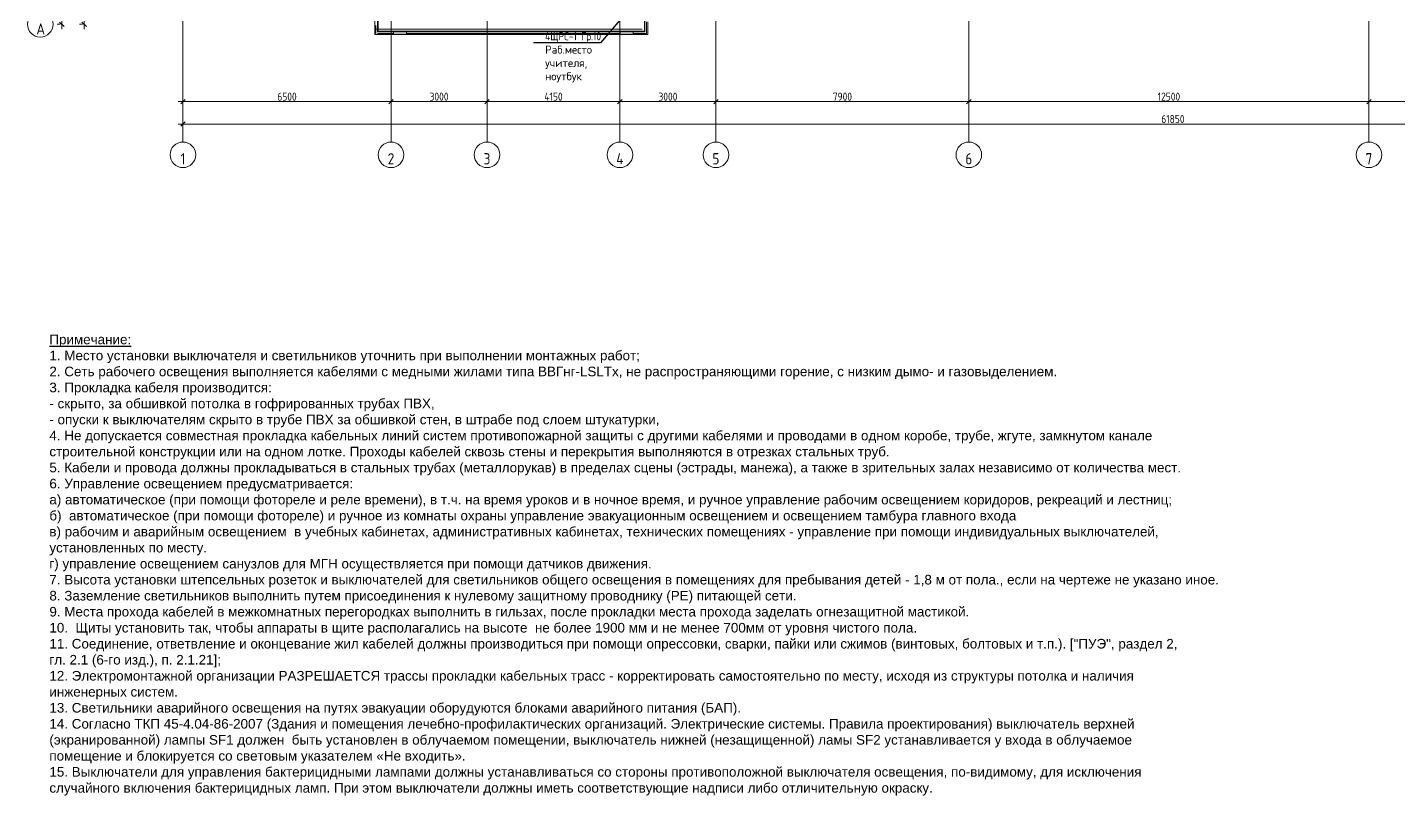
# Model space of a CAD drawing. Header units: millimetres. Extents: x -32 to 417638015, y -35 to 175284279.
# Drawn here: x 1284248 to 1327082, y 27762 to 51749 of the extents above; entities that cross this region are included whole.
import ezdxf
from ezdxf import colors
from ezdxf.entities.mleader import LeaderData, LeaderLine
from ezdxf.math import Vec2, Vec3

# ---------------------------------------------------------------- set-up
doc = ezdxf.new("R2010")
doc.units = ezdxf.units.MM
doc.linetypes.add('ADSK_Линия сетки', pattern=[25, 20, -2.5, 0, -2.5])
doc.layers.add('_ЭМ_Надписи', color=7, linetype='Continuous')
for name, color, linetype, lineweight in [('Оси', 253, 'Continuous', 9), ('Размеры', 7, 'Continuous', 9), ('Стены наружные', 7, 'Continuous', 18), ('Стены отделка', 7, 'Continuous', 30), ('ШТРИХОВКА', 252, 'Continuous', 15), ('Электрика_специфик', 7, 'Continuous', 30)]:
    doc.layers.add(name, color=color, linetype=linetype, lineweight=lineweight)
doc.styles.add('GOST Common', font='GOST_Common.ttf', dxfattribs={"width": 0.9, "height": 350})
doc.styles.add('GOST Common_1', font='GOST_Common.ttf', dxfattribs={"width": 0.9, "height": 250})
doc.styles.get("Standard").update_dxf_attribs({"font": 'arial.ttf'})
doc.styles.add('ЭОМ', font='isocpeur.ttf', dxfattribs={"width": 0.85, "height": 250})
doc.dimstyles.new('ADSK_Основной_2_5_мм', dxfattribs={"dimscale": 304.8, "dimtxt": 251.428749, "dimasz": 0.463911, "dimexe": 0.492126, "dimexo": 0.492126, "dimgap": 0.098425, "dimtad": 1, "dimrnd": 0.01, "dimdsep": 46, "dimtxsty": 'GOST Common_1', "dimblk1": 'OBLIQUE', "dimblk2": 'OBLIQUE', "dimsah": 1, "dimcen": 0.09, "dimdle": 0.492126, "dimazin": 2, "dimtfac": 1, "dimtdec": 4, "dimtix": 1, "dimtmove": 0, "dimatfit": 3, "dimfxl": 1, "dimtvp": 1, "dimtolj": 1, "dimtzin": 0, "dimlwd": 20, "dimlwe": 20, "dimarcsym": 2})

# ---------------------------------------------------------------- blocks, each defined once
blk = doc.blocks.new('_Oblique')
at = {"color": 0, "linetype": 'ByBlock', "lineweight": -2}
blk.add_line((-0.5, -0.5), (0.5, 0.5), dxfattribs=at)
blk = doc.blocks.new('*D271')
at = {"layer": 'Defpoints', "color": 0, "transparency": 16777216}
for p in [(-5993, -1991), (507, -1991), (507, -2091)]:
    blk.add_point(p, dxfattribs=at)
at = {"layer": 'Размеры', "color": 0, "lineweight": 20, "transparency": 16777216}
for p, q in [((-6143, -2091), (657, -2091)), ((-5993, -2141), (-5993, -2241)), ((507, -2141), (507, -2241))]:
    blk.add_line(p, q, dxfattribs=at)
at = {"layer": 'Размеры', "color": 0, "lineweight": 20, "transparency": 16777216, "xscale": 141.4, "yscale": 141.4, "zscale": 141.4, "rotation": 180}
blk.add_blockref('_Oblique', (-5993, -2091), dxfattribs=at)
at = {"layer": 'Размеры', "color": 0, "lineweight": 20, "transparency": 16777216, "xscale": 141.4, "yscale": 141.4, "zscale": 141.4}
blk.add_blockref('_Oblique', (507, -2091), dxfattribs=at)
at = {"layer": 'Размеры', "color": 0, "lineweight": 20, "transparency": 16777216, "insert": (-2743, -1936), "char_height": 250, "width": 756.84, "attachment_point": 5, "style": 'GOST Common_1'}
blk.add_mtext('\\A1;6500', dxfattribs=at)
blk = doc.blocks.new('*D272')
at = {"layer": 'Defpoints', "color": 0, "transparency": 16777216}
for p in [(507, -1991), (3507, -1991), (3507, -2091)]:
    blk.add_point(p, dxfattribs=at)
at = {"layer": 'Размеры', "color": 0, "lineweight": 20, "transparency": 16777216}
for p, q in [((357, -2091), (3657, -2091)), ((507, -2141), (507, -2241)), ((3507, -2141), (3507, -2241))]:
    blk.add_line(p, q, dxfattribs=at)
at = {"layer": 'Размеры', "color": 0, "lineweight": 20, "transparency": 16777216, "xscale": 141.4, "yscale": 141.4, "zscale": 141.4, "rotation": 180}
blk.add_blockref('_Oblique', (507, -2091), dxfattribs=at)
at = {"layer": 'Размеры', "color": 0, "lineweight": 20, "transparency": 16777216, "xscale": 141.4, "yscale": 141.4, "zscale": 141.4}
blk.add_blockref('_Oblique', (3507, -2091), dxfattribs=at)
at = {"layer": 'Размеры', "color": 0, "lineweight": 20, "transparency": 16777216, "insert": (2007, -1936), "char_height": 250, "width": 756.84, "attachment_point": 5, "style": 'GOST Common_1'}
blk.add_mtext('\\A1;3000', dxfattribs=at)
blk = doc.blocks.new('*D273')
at = {"layer": 'Defpoints', "color": 0, "transparency": 16777216}
for p in [(3507, -1991), (7657, -1991), (7657, -2091)]:
    blk.add_point(p, dxfattribs=at)
at = {"layer": 'Размеры', "color": 0, "lineweight": 20, "transparency": 16777216}
for p, q in [((3357, -2091), (7807, -2091)), ((3507, -2141), (3507, -2241)), ((7657, -2141), (7657, -2241))]:
    blk.add_line(p, q, dxfattribs=at)
at = {"layer": 'Размеры', "color": 0, "lineweight": 20, "transparency": 16777216, "xscale": 141.4, "yscale": 141.4, "zscale": 141.4, "rotation": 180}
blk.add_blockref('_Oblique', (3507, -2091), dxfattribs=at)
at = {"layer": 'Размеры', "color": 0, "lineweight": 20, "transparency": 16777216, "xscale": 141.4, "yscale": 141.4, "zscale": 141.4}
blk.add_blockref('_Oblique', (7657, -2091), dxfattribs=at)
at = {"layer": 'Размеры', "color": 0, "lineweight": 20, "transparency": 16777216, "insert": (5582, -1936), "char_height": 250, "width": 726.16, "attachment_point": 5, "style": 'GOST Common_1'}
blk.add_mtext('\\A1;4150', dxfattribs=at)
blk = doc.blocks.new('*D274')
at = {"layer": 'Defpoints', "color": 0, "transparency": 16777216}
for p in [(7657, -1991), (10657, -1991), (10657, -2091)]:
    blk.add_point(p, dxfattribs=at)
at = {"layer": 'Размеры', "color": 0, "lineweight": 20, "transparency": 16777216}
for p, q in [((7507, -2091), (10807, -2091)), ((7657, -2141), (7657, -2241)), ((10657, -2141), (10657, -2241))]:
    blk.add_line(p, q, dxfattribs=at)
at = {"layer": 'Размеры', "color": 0, "lineweight": 20, "transparency": 16777216, "xscale": 141.4, "yscale": 141.4, "zscale": 141.4, "rotation": 180}
blk.add_blockref('_Oblique', (7657, -2091), dxfattribs=at)
at = {"layer": 'Размеры', "color": 0, "lineweight": 20, "transparency": 16777216, "xscale": 141.4, "yscale": 141.4, "zscale": 141.4}
blk.add_blockref('_Oblique', (10657, -2091), dxfattribs=at)
at = {"layer": 'Размеры', "color": 0, "lineweight": 20, "transparency": 16777216, "insert": (9157, -1936), "char_height": 250, "width": 756.84, "attachment_point": 5, "style": 'GOST Common_1'}
blk.add_mtext('\\A1;3000', dxfattribs=at)
blk = doc.blocks.new('*D275')
at = {"layer": 'Defpoints', "color": 0, "transparency": 16777216}
for p in [(10657, -1991), (18557, -1991), (18557, -2091)]:
    blk.add_point(p, dxfattribs=at)
at = {"layer": 'Размеры', "color": 0, "lineweight": 20, "transparency": 16777216}
for p, q in [((10507, -2091), (18707, -2091)), ((10657, -2141), (10657, -2241)), ((18557, -2141), (18557, -2241))]:
    blk.add_line(p, q, dxfattribs=at)
at = {"layer": 'Размеры', "color": 0, "lineweight": 20, "transparency": 16777216, "xscale": 141.4, "yscale": 141.4, "zscale": 141.4, "rotation": 180}
blk.add_blockref('_Oblique', (10657, -2091), dxfattribs=at)
at = {"layer": 'Размеры', "color": 0, "lineweight": 20, "transparency": 16777216, "xscale": 141.4, "yscale": 141.4, "zscale": 141.4}
blk.add_blockref('_Oblique', (18557, -2091), dxfattribs=at)
at = {"layer": 'Размеры', "color": 0, "lineweight": 20, "transparency": 16777216, "insert": (14607, -1936), "char_height": 250, "width": 756.84, "attachment_point": 5, "style": 'GOST Common_1'}
blk.add_mtext('\\A1;7900', dxfattribs=at)
blk = doc.blocks.new('*D276')
at = {"layer": 'Defpoints', "color": 0, "transparency": 16777216}
for p in [(18557, -1991), (31057, -1991), (31057, -2091)]:
    blk.add_point(p, dxfattribs=at)
at = {"layer": 'Размеры', "color": 0, "lineweight": 20, "transparency": 16777216}
for p, q in [((18407, -2091), (31207, -2091)), ((18557, -2141), (18557, -2241)), ((31057, -2141), (31057, -2241))]:
    blk.add_line(p, q, dxfattribs=at)
at = {"layer": 'Размеры', "color": 0, "lineweight": 20, "transparency": 16777216, "xscale": 141.4, "yscale": 141.4, "zscale": 141.4, "rotation": 180}
blk.add_blockref('_Oblique', (18557, -2091), dxfattribs=at)
at = {"layer": 'Размеры', "color": 0, "lineweight": 20, "transparency": 16777216, "xscale": 141.4, "yscale": 141.4, "zscale": 141.4}
blk.add_blockref('_Oblique', (31057, -2091), dxfattribs=at)
at = {"layer": 'Размеры', "color": 0, "lineweight": 20, "transparency": 16777216, "insert": (24807, -1936), "char_height": 250, "width": 889.8, "attachment_point": 5, "style": 'GOST Common_1'}
blk.add_mtext('\\A1;12500', dxfattribs=at)
blk = doc.blocks.new('*D277')
at = {"layer": 'Defpoints', "color": 0, "transparency": 16777216}
for p in [(31057, -1991), (38957, -1991), (38957, -2091)]:
    blk.add_point(p, dxfattribs=at)
at = {"layer": 'Размеры', "color": 0, "lineweight": 20, "transparency": 16777216}
for p, q in [((30907, -2091), (39107, -2091)), ((31057, -2141), (31057, -2241)), ((38957, -2141), (38957, -2241))]:
    blk.add_line(p, q, dxfattribs=at)
at = {"layer": 'Размеры', "color": 0, "lineweight": 20, "transparency": 16777216, "xscale": 141.4, "yscale": 141.4, "zscale": 141.4, "rotation": 180}
blk.add_blockref('_Oblique', (31057, -2091), dxfattribs=at)
at = {"layer": 'Размеры', "color": 0, "lineweight": 20, "transparency": 16777216, "xscale": 141.4, "yscale": 141.4, "zscale": 141.4}
blk.add_blockref('_Oblique', (38957, -2091), dxfattribs=at)
at = {"layer": 'Размеры', "color": 0, "lineweight": 20, "transparency": 16777216, "insert": (35007, -1936), "char_height": 250, "width": 756.84, "attachment_point": 5, "style": 'GOST Common_1'}
blk.add_mtext('\\A1;7900', dxfattribs=at)
blk = doc.blocks.new('*D282')
at = {"layer": 'Defpoints', "color": 0, "transparency": 16777216}
for p in [(-5993, -2691), (55857, -2691), (55857, -2791)]:
    blk.add_point(p, dxfattribs=at)
at = {"layer": 'Размеры', "color": 0, "lineweight": 20, "transparency": 16777216}
for p, q in [((-6143, -2791), (56007, -2791)), ((-5993, -2841), (-5993, -2941)), ((55857, -2841), (55857, -2941))]:
    blk.add_line(p, q, dxfattribs=at)
at = {"layer": 'Размеры', "color": 0, "lineweight": 20, "transparency": 16777216, "xscale": 141.4, "yscale": 141.4, "zscale": 141.4, "rotation": 180}
blk.add_blockref('_Oblique', (-5993, -2791), dxfattribs=at)
at = {"layer": 'Размеры', "color": 0, "lineweight": 20, "transparency": 16777216, "xscale": 141.4, "yscale": 141.4, "zscale": 141.4}
blk.add_blockref('_Oblique', (55857, -2791), dxfattribs=at)
at = {"layer": 'Размеры', "color": 0, "lineweight": 20, "transparency": 16777216, "insert": (24932, -2636), "char_height": 250, "width": 889.8, "attachment_point": 5, "style": 'GOST Common_1'}
blk.add_mtext('\\A1;61850', dxfattribs=at)
blk = doc.blocks.new('*D283')
at = {"layer": 'Defpoints', "color": 0, "transparency": 16777216}
for p in [(-9677, 43374), (-9777, 324), (-9677, 324)]:
    blk.add_point(p, dxfattribs=at)
at = {"layer": 'Размеры', "color": 0, "lineweight": 20, "transparency": 16777216}
for p, q in [((-9827, 43374), (-9927, 43374)), ((-9777, 43524), (-9777, 174)), ((-9827, 324), (-9927, 324))]:
    blk.add_line(p, q, dxfattribs=at)
at = {"layer": 'Размеры', "color": 0, "lineweight": 20, "transparency": 16777216, "xscale": 141.4, "yscale": 141.4, "zscale": 141.4}
for p, rotation in [((-9777, 43374), 90), ((-9777, 324), 270)]:
    blk.add_blockref('_Oblique', p, dxfattribs=dict(at, rotation=rotation))
at = {"layer": 'Размеры', "color": 0, "lineweight": 20, "transparency": 16777216, "insert": (-9932, 21849), "char_height": 250, "width": 971.62, "attachment_point": 5, "rotation": 90, "style": 'GOST Common_1'}
blk.add_mtext('\\A1;43050', dxfattribs=at)
blk = doc.blocks.new('*D289')
at = {"layer": 'Defpoints', "color": 0, "transparency": 16777216}
for p in [(-8977, 2124), (-9077, 324), (-8977, 324)]:
    blk.add_point(p, dxfattribs=at)
at = {"layer": 'Размеры', "color": 0, "lineweight": 20, "transparency": 16777216}
for p, q in [((-9077, 2274), (-9077, 174)), ((-9127, 2124), (-9227, 2124)), ((-9127, 324), (-9227, 324))]:
    blk.add_line(p, q, dxfattribs=at)
at = {"layer": 'Размеры', "color": 0, "lineweight": 20, "transparency": 16777216, "xscale": 141.4, "yscale": 141.4, "zscale": 141.4}
for p, rotation in [((-9077, 2124), 90), ((-9077, 324), 270)]:
    blk.add_blockref('_Oblique', p, dxfattribs=dict(at, rotation=rotation))
at = {"layer": 'Размеры', "color": 0, "lineweight": 20, "transparency": 16777216, "insert": (-9232, 1224), "char_height": 250, "width": 700.59, "attachment_point": 5, "rotation": 90, "style": 'GOST Common_1'}
blk.add_mtext('\\A1;1800', dxfattribs=at)
blk = doc.blocks.new('План 4 этажа')
at = {"layer": 'Оси', "color": 8, "linetype": 'ADSK_Линия сетки'}
for p, q in [((-5993.495, -3353.101), (-5993.495, 44439.553)), ((506.505, -3353.101), (506.505, 43685.833)), ((3506.505, -3353.101), (3506.505, 43685.833)), ((7656.505, -3353.101), (7656.505, 21427.463)), ((10656.505, -3353.101), (10656.505, 21427.463)), ((18556.505, -3353.101), (18556.505, 14145.773)), ((31056.505, -3353.101), (31056.505, 14145.773))]:
    blk.add_line(p, q, dxfattribs=at)
at = {"layer": 'Оси', "color": 8, "lineweight": 20}
for centre, start, end in [((-10452.178, 324.489), 90, 270), ((-10452.178, 324.489), 270, 90), ((-5993.495, -3753.101), 0, 180), ((506.505, -3753.101), 0, 180), ((3506.505, -3753.101), 0, 180), ((7656.505, -3753.101), 0, 180), ((10656.505, -3753.101), 0, 180), ((18556.505, -3753.101), 0, 180), ((31056.505, -3753.101), 0, 180), ((-5993.495, -3753.101), 180, 0), ((506.505, -3753.101), 180, 0), ((3506.505, -3753.101), 180, 0), ((7656.505, -3753.101), 180, 0), ((10656.505, -3753.101), 180, 0), ((18556.505, -3753.101), 180, 0), ((31056.505, -3753.101), 180, 0)]:
    blk.add_arc(centre, 400, start, end, dxfattribs=at)
at = {"layer": 'Стены наружные', "color": 8}
for p, q in [((0, 0), (-3.864, 812.605)), ((8525.074, 0), (0, 0)), ((34.834, 35), (33.646, 284.734)), ((588.977, 35), (84.835, 35)), ((7666.586, 35), (988.977, 35)), ((8490.074, 35), (8066.586, 35)), ((8490.074, 395.349), (8490.074, 35)), ((8525.074, 395.224), (8525.074, 0))]:
    blk.add_line(p, q, dxfattribs=at)
at = {"layer": 'Стены отделка', "color": 8, "lineweight": 9}
for p, q in [((8420.074, 1982.133), (8420.074, 105)), ((8440.074, 85), (8440.074, 1962.133)), ((-5.743, 1293.469), (-0.403, 170.587)), ((79.171, 1225.926), (84.597, 85)), ((104.502, 105), (99.171, 1226.021)), ((99.571, 1226.023), (104.902, 105)), ((-0.403, 170.587), (8355.074, 170.587)), ((84.597, 85), (8440.074, 85)), ((104.502, 105), (8420.074, 105)), ((988.977, 85), (588.977, 85)), ((588.977, 85), (588.977, 15)), ((588.977, 15), (988.977, 15)), ((988.977, 15), (988.977, 85)), ((8066.586, 85), (7666.586, 85)), ((7666.586, 85), (7666.586, 15)), ((7666.586, 15), (8066.586, 15)), ((8066.586, 15), (8066.586, 85))]:
    blk.add_line(p, q, dxfattribs=at)
at = {"layer": 'Оси', "color": 8, "char_height": 350, "attachment_point": 5, "line_spacing_factor": 1.022766, "style": 'GOST Common'}
for s, insert, width in [('\\pxqc,t0.25714,0.51429,0.77143,1.02857,1.28571,1.54286,1.8,2.05714,2.31429,2.57143,2.82857,3.08571,3.34286,3.6,3.85714,4.11429,4.37143,4.62857,4.88571,5.14286,5.4,5.65714,5.91429,6.17143,6.42857,6.68571,6.94286,7.2,7.45714,7.71429,7.97143,8.22857;{А}', (-10437.25, 181.638), 291.6), ('\\pxqc,t0.25714,0.51429,0.77143,1.02857,1.28571,1.54286,1.8,2.05714,2.31429,2.57143,2.82857,3.08571,3.34286,3.6,3.85714,4.11429,4.37143,4.62857,4.88571,5.14286,5.4,5.65714,5.91429,6.17143,6.42857,6.68571,6.94286,7.2,7.45714,7.71429,7.97143,8.22857;{1}', (-5994.326, -3876.005), 161.1), ('\\pxqc,t0.25714,0.51429,0.77143,1.02857,1.28571,1.54286,1.8,2.05714,2.31429,2.57143,2.82857,3.08571,3.34286,3.6,3.85714,4.11429,4.37143,4.62857,4.88571,5.14286,5.4,5.65714,5.91429,6.17143,6.42857,6.68571,6.94286,7.2,7.45714,7.71429,7.97143,8.22857;{2}', (505.674, -3876.005), 232.2), ('\\pxqc,t0.25714,0.51429,0.77143,1.02857,1.28571,1.54286,1.8,2.05714,2.31429,2.57143,2.82857,3.08571,3.34286,3.6,3.85714,4.11429,4.37143,4.62857,4.88571,5.14286,5.4,5.65714,5.91429,6.17143,6.42857,6.68571,6.94286,7.2,7.45714,7.71429,7.97143,8.22857;{3}', (3505.674, -3876.005), 225.9), ('\\pxqc,t0.25714,0.51429,0.77143,1.02857,1.28571,1.54286,1.8,2.05714,2.31429,2.57143,2.82857,3.08571,3.34286,3.6,3.85714,4.11429,4.37143,4.62857,4.88571,5.14286,5.4,5.65714,5.91429,6.17143,6.42857,6.68571,6.94286,7.2,7.45714,7.71429,7.97143,8.22857;{4}', (7656.124, -3876.005), 261.9), ('\\pxqc,t0.25714,0.51429,0.77143,1.02857,1.28571,1.54286,1.8,2.05714,2.31429,2.57143,2.82857,3.08571,3.34286,3.6,3.85714,4.11429,4.37143,4.62857,4.88571,5.14286,5.4,5.65714,5.91429,6.17143,6.42857,6.68571,6.94286,7.2,7.45714,7.71429,7.97143,8.22857;{5}', (10655.674, -3876.005), 232.2), ('\\pxqc,t0.25714,0.51429,0.77143,1.02857,1.28571,1.54286,1.8,2.05714,2.31429,2.57143,2.82857,3.08571,3.34286,3.6,3.85714,4.11429,4.37143,4.62857,4.88571,5.14286,5.4,5.65714,5.91429,6.17143,6.42857,6.68571,6.94286,7.2,7.45714,7.71429,7.97143,8.22857;{6}', (18555.674, -3876.005), 232.2), ('\\pxqc,t0.25714,0.51429,0.77143,1.02857,1.28571,1.54286,1.8,2.05714,2.31429,2.57143,2.82857,3.08571,3.34286,3.6,3.85714,4.11429,4.37143,4.62857,4.88571,5.14286,5.4,5.65714,5.91429,6.17143,6.42857,6.68571,6.94286,7.2,7.45714,7.71429,7.97143,8.22857;{7}', (31055.674, -3876.005), 232.2)]:
    blk.add_mtext(s, dxfattribs=dict(at, insert=insert, width=width))
at = {"layer": 'Размеры', "color": 8, "lineweight": 20}
for base, p1, p2, override, picture, middle in [((-9777.024, 324.489), (-9677.039, 43374.489), (-9677.039, 324.489), {"dimpost": '<>', "dimfxl": 43050}, '*D283', (-9932.024, 21849.489)), ((-9077.024, 324.489), (-8977.039, 2124.489), (-8977.039, 324.489), {"dimpost": '<>', "dimfxl": 1800}, '*D289', (-9232.024, 1224.489))]:
    dim = blk.add_linear_dim(base=base, p1=p1, p2=p2, angle=90, dimstyle='ADSK_Основной_2_5_мм', override=override, dxfattribs=at)
    dim.commit()
    dim.dimension.update_dxf_attribs({"geometry": picture, "text_midpoint": middle})
for base, p1, p2, override, picture, middle in [((506.505, -2091.25), (-5993.495, -1991.265), (506.505, -1991.265), {"dimpost": '<>', "dimfxl": 6500}, '*D271', (-2743.495, -1936.25)), ((3506.505, -2091.25), (506.505, -1991.265), (3506.505, -1991.265), {"dimpost": '<>', "dimfxl": 3000}, '*D272', (2006.505, -1936.25)), ((7656.505, -2091.25), (3506.505, -1991.265), (7656.505, -1991.265), {"dimpost": '<>', "dimfxl": 4150}, '*D273', (5581.505, -1936.25)), ((10656.505, -2091.25), (7656.505, -1991.265), (10656.505, -1991.265), {"dimpost": '<>', "dimfxl": 3000}, '*D274', (9156.505, -1936.25)), ((18556.505, -2091.25), (10656.505, -1991.265), (18556.505, -1991.265), {"dimpost": '<>', "dimfxl": 7900}, '*D275', (14606.505, -1936.25)), ((31056.505, -2091.25), (18556.505, -1991.265), (31056.505, -1991.265), {"dimpost": '<>', "dimfxl": 12500}, '*D276', (24806.505, -1936.25)), ((38956.505, -2091.25), (31056.505, -1991.265), (38956.505, -1991.265), {"dimpost": '<>', "dimfxl": 7900}, '*D277', (35006.505, -1936.25)), ((55856.505, -2791.25), (-5993.495, -2691.265), (55856.505, -2691.265), {"dimpost": '<>', "dimfxl": 61850}, '*D282', (24931.505, -2636.25))]:
    dim = blk.add_linear_dim(base=base, p1=p1, p2=p2, dimstyle='ADSK_Основной_2_5_мм', override=override, dxfattribs=at)
    dim.commit()
    dim.dimension.update_dxf_attribs({"geometry": picture, "text_midpoint": middle})

msp = doc.modelspace()

# ---------------------------------------------------------------- block references
at = {"layer": 'ШТРИХОВКА'}
msp.add_blockref('План 4 этажа', (1295100, 51524), dxfattribs=at)

# ---------------------------------------------------------------- texts
at = {"layer": 'Электрика_специфик', "color": 7, "linetype": 'Continuous', "lineweight": 25, "transparency": 33554687, "insert": (1284934, 34959), "char_height": 300, "width": 35406.96, "attachment_point": 4}
msp.add_mtext('{\\L\\C256;Примечание: \\P\\l1. }Место установки выключателя и светильников уточнить при выполнении монтажных работ;\\P{\\C256;2. Сеть рабочего освещения выполняется кабелями с медными жилами типа }ВВГнг-LSLTx, не распространяющими горение, с низким дымо- и газовыделением.\\P3. Прокладка кабеля производится:\\P- скрыто, за обшивкой потолка в гофрированных трубах ПВХ,\\P- опуски к выключателям скрыто в трубе ПВХ за обшивкой стен, в штрабе под слоем штукатурки,\\P4. {\\C256;Не допускается совместная прокладка кабельных линий систем противопожарной защиты с другими кабелями и проводами в одном коробе, трубе, жгуте, замкнутом канале строительной конструкции или на одном лотке. Проходы кабелей сквозь стены и перекрытия выполняются в отрезках стальных труб.}\\P5. {\\C256;Кабели и провода должны прокладываться в стальных трубах (металлорукав) в пределах сцены (эстрады, манежа), а также в зрительных залах независимо от количества мест.}\\P6. Управление освещением предусматривается:\\Pа) автоматическое (при помощи фотореле и реле времени), в т.ч. на время уроков и в ночное время, и ручное управление рабочим освещением коридоров, рекреаций и лестниц;\\Pб)  автоматическое (при помощи фотореле) и ручное из комнаты охраны управление эвакуационным освещением и освещением тамбура главного входа\\Pв) рабочим и аварийным освещением  в учебных кабинетах, административных кабинетах, технических помещениях - управление при помощи индивидуальных выключателей, установленных по месту.\\Pг) управление освещением санузлов для МГН осуществляется при помощи датчиков движения.\\P7. Высота установки штепсельных розеток и выключателей для светильников общего освещения в помещениях для пребывания детей - 1,8 м от пола., если на чертеже не указано иное.\\P8. Заземление светильников выполнить путем присоединения к нулевому защитному проводнику (РЕ) питающей сети.\\P9. {\\C256;Места прохода кабелей в межкомнатных перегородках выполнить в гильзах, после прокладки места прохода заделать огнезащитной мастикой.\\P10. } Щиты установить так, чтобы аппараты в щите располагались на высоте  не более 1900 мм и не менее 700мм от уровня чистого пола.\\P11. Соединение, ответвление и оконцевание жил кабелей должны производиться при помощи опрессовки, сварки, пайки или сжимов (винтовых, болтовых и т.п.). ["ПУЭ", раздел 2, гл. 2.1 (6-го изд.), п. 2.1.21];\\P12. Электромонтажной организации РАЗРЕШАЕТСЯ трассы прокладки кабельных трасс - корректировать самостоятельно по месту, исходя из структуры потолка и наличия инженерных систем.\\P13. Светильники аварийного освещения на путях эвакуации оборудуются блоками аварийного питания (БАП).\\P14.{\\C256; }Согласно ТКП 45-4.04-86-2007 (Здания и помещения лечебно-профилактических организаций. Электрические системы. Правила проектирования) выключатель верхней (экранированной) лампы SF1 должен  быть установлен в облучаемом помещении, выключатель нижней (незащищенной) ламы SF2 устанавливается у входа в облучаемое помещение и блокируется со световым указателем «Не входить».\\P15. Выключатели для управления бактерицидными лампами должны устанавливаться со стороны противоположной выключателя освещения, по-видимому, для исключения случайного включения бактерицидных ламп. При этом выключатели должны иметь соответствующие надписи либо отличительную окраску.', dxfattribs=at)

# ---------------------------------------------------------------- leaders
at = {"layer": '_ЭМ_Надписи', "color": 7, "ltscale": 5}
ml = msp.add_multileader_mtext('Standard', dxfattribs=at)
ml.set_content('{\\fGOST Common|b0|i0|c0|p34;\\W0.9;\\C256;4\\fGOST Common|b0|i0|c204|p34;ЩРС\\fGOST Common|b0|i0|c0|p34;-1\\fISOCPEUR|b0|i0|c204|p34;\\W0.85; Гр.10\\P\\W1;\\C0;Раб.место учителя, ноутбук}', color=1, style='ЭОМ')
ml.set_leader_properties()
ml.build(insert=Vec2(0, 0))
ml.multileader.update_dxf_attribs({"text_left_attachment_type": 6, "text_right_attachment_type": 6, "dogleg_length": 0, "arrow_head_size": 200})
ctx = ml.context
ctx.base_point, ctx.char_height, ctx.arrow_head_size, ctx.landing_gap_size, ctx.plane_origin = Vec3(1300420, 51273, -64), 250, 200, 0, Vec3(1282413, 63152, -64)
ctx.left_attachment, ctx.right_attachment = 6, 6
notes = []
notes.append((ctx, [(1, (1, 1, 0), (1302155, 51273, -64), (-1, 0), 0, [(0, [(1305024, 54644, -64)], 0, [])])]))
ctx.mtext.insert, ctx.mtext.width, ctx.mtext.defined_height, ctx.mtext.flow_direction = Vec3(1300420, 51598, -64), 2073.81, 546, 5
for ctx, leaders in notes:
    for number, flags, end, landing, length, lines in leaders:
        leader = LeaderData()
        leader.index, (leader.has_last_leader_line, leader.has_dogleg_vector, leader.attachment_direction) = number, flags
        leader.last_leader_point, leader.dogleg_vector, leader.dogleg_length = Vec3(end), Vec3(landing), length
        for number, points, colour, breaks in lines:
            line = LeaderLine()
            line.index, line.vertices, line.color, line.breaks = number, Vec3.list(points), colors.encode_raw_color(colour), breaks
            leader.lines.append(line)
        ctx.leaders.append(leader)

doc.saveas('drawing.dxf')
